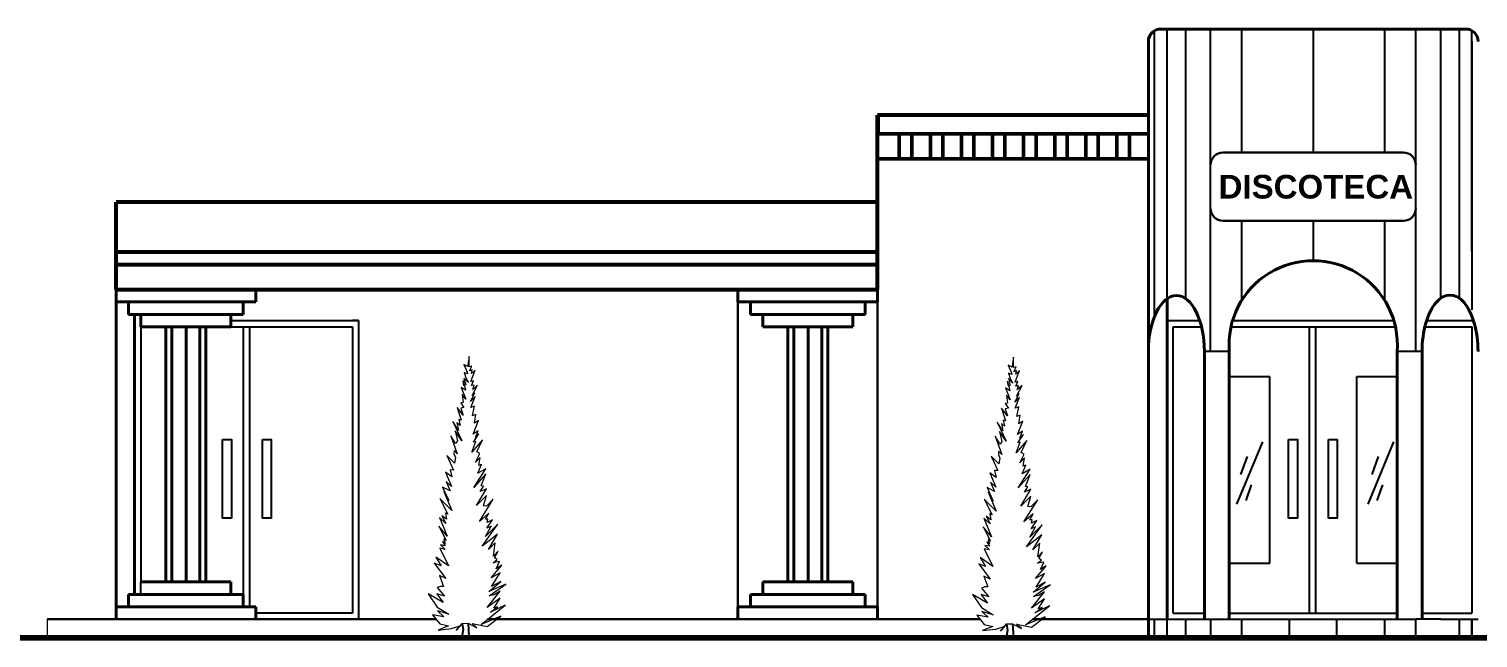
# Model space of a CAD drawing. Header units: centimetres. Extents: x 48 to 15845, y 265 to 7947.
# Drawn here: x 76.19 to 87.84, y 288.82 to 293.71 of the extents above; entities that cross this region are included whole.
import ezdxf

# ---------------------------------------------------------------- set-up
doc = ezdxf.new("R2010")
doc.units = ezdxf.units.CM
doc.layers.add('ARBOLES-FACHADA', color=7, linetype='Continuous')
for name, color, linetype, lineweight in [('bajo', 152, 'Continuous', 13), ('carga', 10, 'Continuous', 35), ('LOSA', 122, 'Continuous', 60), ('nombres', 165, 'Continuous', 0), ('PUERTAS Y VENTANAS', 210, 'Continuous', 5), ('TIERRA', 3, 'Continuous', 90)]:
    doc.layers.add(name, color=color, linetype=linetype, lineweight=lineweight)
doc.layers.add('MUEBLES', color=7, linetype='Continuous', lineweight=20, true_color=0xf79608)
doc.layers.add('niveles', color=7, linetype='Continuous', lineweight=5, true_color=0xf0c70f)
doc.styles.get("Standard").update_dxf_attribs({"font": 'arial.ttf', "height": 0.1})

msp = doc.modelspace()

# ---------------------------------------------------------------- linework, layer by layer
at = {"layer": 'ARBOLES-FACHADA', "color": 3}
for p, q in [((79.6712, 288.9367), (79.6801, 288.8851)), ((79.7205, 288.9389), (79.7262, 288.828)), ((84.0477, 288.9319), (84.0566, 288.8803)), ((84.0971, 288.9341), (84.1027, 288.8232)), ((79.6801, 288.8851), (79.6678, 288.829)), ((84.0566, 288.8803), (84.0444, 288.8242))]:
    msp.add_line(p, q, dxfattribs=at)
at = {"layer": 'ARBOLES-FACHADA', "color": 3, "lineweight": 20}
for points in [[(79.6712, 288.9367), (79.7205, 288.9389), (79.7904, 288.9006), (79.751, 288.9356), (79.8711, 288.9118), (79.9811, 288.9946), (79.825, 288.9288), (80.0171, 289.0821), (79.8991, 289.0261), (79.9566, 289.0687), (79.9261, 289.0597), (79.9778, 289.1382), (79.8723, 289.0643), (79.9779, 289.1955), (79.9275, 289.1652), (79.8881, 289.1575), (80.0218, 289.2516), (79.8849, 289.1921), (79.9815, 289.2741), (79.9084, 289.2338), (79.9758, 289.3423), (79.9053, 289.302), (79.9893, 289.4042), (79.9444, 289.3738), (79.9705, 289.4346), (79.9211, 289.4244), (79.9535, 289.4503), (79.9311, 289.4638), (79.9603, 289.5164), (79.9234, 289.476), (79.938, 289.585), (79.8841, 289.5312), (79.956, 289.6532), (79.9133, 289.6174), (79.8315, 289.5569), (79.9583, 289.7339), (79.8586, 289.6354), (79.9035, 289.7174), (79.8699, 289.7004), (79.9148, 289.7676), (79.8731, 289.7466), (79.8776, 289.7744), (79.8587, 289.7735), (79.8867, 289.8215), (79.8116, 289.7566), (79.9217, 289.9349), (79.8678, 289.8789), (79.8419, 289.8812), (79.8679, 289.9641), (79.7871, 289.8835), (79.8658, 290.019), (79.8151, 289.9966), (79.8421, 290.0382), (79.8232, 290.0405), (79.8624, 290.1369), (79.7648, 290.0293), (79.8624, 290.1795), (79.7973, 290.1437), (79.8266, 290.2132), (79.8054, 290.2043), (79.8154, 290.2706), (79.7795, 290.2325), (79.8132, 290.302), (79.7886, 290.3155), (79.8336, 290.4119), (79.7482, 290.311), (79.781, 290.3972), (79.763, 290.3927), (79.8067, 290.459), (79.7775, 290.4299), (79.7991, 290.4847), (79.7609, 290.4578), (79.8024, 290.5654), (79.7709, 290.5443), (79.7822, 290.6138), (79.7543, 290.6036), (79.7701, 290.6821), (79.7406, 290.6709), (79.7757, 290.7596), (79.7375, 290.7193), (79.7725, 290.7888), (79.7523, 290.7664), (79.796, 290.8516), (79.7568, 290.817), (79.7681, 290.8516), (79.7466, 290.8485), (79.7614, 290.8853), (79.7399, 290.8799), (79.7759, 290.9718), (79.7455, 290.9436), (79.7526, 290.9741), (79.7298, 290.9661), (79.7478, 291.002), (79.7276, 290.9975), (79.7277, 291.0795), (79.7199, 291.0289), (79.7154, 291.001), (79.684, 291.0155), (79.7118, 290.9539), (79.7131, 290.9414), (79.6862, 290.9527), (79.7018, 290.9091), (79.7229, 290.8709), (79.6861, 290.9078), (79.7018, 290.8552), (79.6861, 290.8463), (79.6794, 290.8867), (79.6982, 290.8091), (79.6623, 290.8329), (79.7016, 290.7373), (79.6712, 290.7745), (79.6801, 290.7114), (79.6599, 290.7092), (79.6858, 290.67), (79.6612, 290.6665), (79.68, 290.6095), (79.632, 290.6701), (79.6633, 290.5691), (79.6441, 290.5746), (79.6552, 290.5252), (79.6296, 290.5477), (79.6417, 290.4871), (79.5969, 290.558), (79.6676, 290.4041), (79.6138, 290.4827), (79.6339, 290.4032), (79.6191, 290.3807), (79.5801, 290.4446), (79.6325, 290.2977), (79.6079, 290.3247), (79.6056, 290.2987), (79.618, 290.2686), (79.609, 290.2237), (79.5485, 290.2844), (79.6022, 290.1686), (79.574, 290.1709), (79.5874, 290.1148), (79.5381, 290.1507), (79.5863, 290.0363), (79.5438, 290.0758), (79.5738, 290.0014), (79.5146, 290.0319), (79.5647, 289.9229), (79.5235, 289.996), (79.5871, 289.8434), (79.4907, 289.9399), (79.5556, 289.813), (79.5377, 289.8232), (79.5456, 289.7739), (79.5085, 289.8018), (79.5389, 289.7402), (79.4896, 289.7874), (79.5509, 289.638), (79.4828, 289.7179), (79.5432, 289.6034), (79.524, 289.6169), (79.5342, 289.5797), (79.514, 289.5954), (79.5342, 289.5608), (79.496, 289.5676), (79.5351, 289.5316), (79.4925, 289.5406), (79.5609, 289.3989), (79.4587, 289.4699), (79.5013, 289.399), (79.4475, 289.4205), (79.5393, 289.297), (79.489, 289.3218), (79.5213, 289.2343), (79.4979, 289.2343), (79.4709, 289.2241), (79.5292, 289.1544), (79.4686, 289.1747), (79.5179, 289.1041), (79.3968, 289.1738), (79.4695, 289.0683), (79.5636, 289.0108), (79.4729, 289.0369), (79.5232, 288.9907), (79.4325, 289.0065), (79.4917, 288.9324), (79.5612, 288.9166), (79.4782, 288.8831), (79.5849, 288.8954), (79.6612, 288.92), (79.623, 288.8797)], [(84.0477, 288.9319), (84.0971, 288.9341), (84.1669, 288.8958), (84.1275, 288.9308), (84.2476, 288.9069), (84.3577, 288.9898), (84.2015, 288.924), (84.3937, 289.0772), (84.2757, 289.0213), (84.3331, 289.0639), (84.3026, 289.0549), (84.3543, 289.1334), (84.2488, 289.0595), (84.3544, 289.1907), (84.304, 289.1604), (84.2646, 289.1527), (84.3984, 289.2468), (84.2614, 289.1873), (84.358, 289.2692), (84.2849, 289.229), (84.3523, 289.3375), (84.2818, 289.2972), (84.3659, 289.3993), (84.321, 289.369), (84.347, 289.4298), (84.2976, 289.4196), (84.33, 289.4455), (84.3076, 289.459), (84.3368, 289.5115), (84.2999, 289.4712), (84.3145, 289.5802), (84.2606, 289.5264), (84.3325, 289.6484), (84.2899, 289.6125), (84.2081, 289.5521), (84.3349, 289.7291), (84.2351, 289.6306), (84.28, 289.7125), (84.2464, 289.6956), (84.2913, 289.7628), (84.2496, 289.7417), (84.2542, 289.7696), (84.2353, 289.7687), (84.2632, 289.8167), (84.1881, 289.7518), (84.2983, 289.9301), (84.2444, 289.8741), (84.2184, 289.8764), (84.2445, 289.9593), (84.1636, 289.8787), (84.2423, 290.0141), (84.1916, 289.9918), (84.2186, 290.0334), (84.1997, 290.0357), (84.2389, 290.1321), (84.1414, 290.0245), (84.239, 290.1747), (84.1739, 290.1389), (84.2031, 290.2084), (84.1819, 290.1994), (84.192, 290.2658), (84.156, 290.2277), (84.1898, 290.2972), (84.1651, 290.3107), (84.2101, 290.4071), (84.1247, 290.3062), (84.1575, 290.3924), (84.1396, 290.3879), (84.1832, 290.4542), (84.154, 290.4251), (84.1756, 290.4799), (84.1374, 290.453), (84.1789, 290.5606), (84.1474, 290.5395), (84.1587, 290.609), (84.1309, 290.5988), (84.1467, 290.6773), (84.1172, 290.6661), (84.1522, 290.7548), (84.114, 290.7145), (84.149, 290.784), (84.1288, 290.7616), (84.1725, 290.8468), (84.1334, 290.8122), (84.1446, 290.8468), (84.1231, 290.8436), (84.1379, 290.8805), (84.1165, 290.8751), (84.1525, 290.967), (84.122, 290.9388), (84.1291, 290.9693), (84.1063, 290.9613), (84.1243, 290.9971), (84.1041, 290.9927), (84.1042, 291.0747), (84.0964, 291.0241), (84.0919, 290.9962), (84.0605, 291.0107), (84.0883, 290.9491), (84.0896, 290.9366), (84.0627, 290.9479), (84.0784, 290.9043), (84.0995, 290.8661), (84.0627, 290.903), (84.0783, 290.8504), (84.0626, 290.8415), (84.0559, 290.8819), (84.0747, 290.8043), (84.0388, 290.828), (84.0781, 290.7325), (84.0477, 290.7697), (84.0566, 290.7066), (84.0364, 290.7044), (84.0624, 290.6652), (84.0377, 290.6617), (84.0565, 290.6047), (84.0085, 290.6653), (84.0398, 290.5643), (84.0206, 290.5698), (84.0317, 290.5204), (84.0061, 290.5429), (84.0182, 290.4823), (83.9734, 290.5532), (84.0441, 290.3993), (83.9903, 290.4778), (84.0104, 290.3983), (83.9957, 290.3759), (83.9566, 290.4398), (84.009, 290.2929), (83.9844, 290.3199), (83.9821, 290.2939), (83.9946, 290.2638), (83.9855, 290.2189), (83.925, 290.2796), (83.9787, 290.1638), (83.9505, 290.1661), (83.9639, 290.11), (83.9146, 290.1459), (83.9629, 290.0315), (83.9203, 290.0709), (83.9503, 289.9966), (83.8911, 290.0271), (83.9413, 289.9181), (83.9, 289.9912), (83.9636, 289.8386), (83.8672, 289.9351), (83.9321, 289.8082), (83.9142, 289.8184), (83.9222, 289.7691), (83.885, 289.797), (83.9154, 289.7354), (83.8661, 289.7826), (83.9274, 289.6332), (83.8593, 289.7131), (83.9197, 289.5986), (83.9005, 289.6121), (83.9107, 289.5749), (83.8905, 289.5906), (83.9107, 289.556), (83.8726, 289.5628), (83.9116, 289.5268), (83.869, 289.5358), (83.9374, 289.3941), (83.8353, 289.4651), (83.8778, 289.3942), (83.824, 289.4157), (83.9158, 289.2922), (83.8655, 289.317), (83.8978, 289.2294), (83.8744, 289.2295), (83.8475, 289.2193), (83.9057, 289.1496), (83.8451, 289.1699), (83.8944, 289.0993), (83.7734, 289.169), (83.846, 289.0635), (83.9401, 289.006), (83.8495, 289.0321), (83.8997, 288.9859), (83.809, 289.0017), (83.8682, 288.9276), (83.9378, 288.9118), (83.8547, 288.8783), (83.9614, 288.8906), (84.0377, 288.9152), (83.9996, 288.8749)]]:
    msp.add_lwpolyline(points, close=True, dxfattribs=at)
at = {"layer": 'bajo', "linetype": 'ByBlock', "lineweight": -2}
for p, q in [((85.2385, 291.4038), (85.2385, 293.6983)), ((85.3385, 291.5452), (85.3385, 293.7117)), ((85.4885, 291.5452), (85.4885, 293.7117)), ((85.6885, 291.1209), (85.6885, 293.7117)), ((85.9385, 292.7194), (85.9385, 293.7117)), ((86.5135, 293.7117), (86.5135, 292.7194)), ((87.0885, 292.7194), (87.0885, 293.7117)), ((87.3385, 291.1209), (87.3385, 293.7117)), ((87.5385, 291.5485), (87.5385, 293.7117)), ((87.6885, 291.5485), (87.6885, 293.7117)), ((87.7885, 291.9261), (87.7885, 293.6983)), ((87.7885, 293.6117), (87.7885, 291.4563)), ((85.9385, 291.531), (85.9385, 292.1709)), ((86.5135, 292.1709), (86.5135, 291.8427)), ((87.0885, 291.5305), (87.0885, 292.1709)), ((76.8884, 291.5194), (76.9884, 291.5194)), ((77.0884, 289.1694), (77.0884, 289.2694)), ((85.1885, 288.9694), (85.6385, 288.9694)), ((85.2385, 288.8194), (85.2385, 288.9694)), ((85.3385, 288.9694), (85.8385, 288.9694)), ((85.3385, 288.8194), (85.3385, 288.9694)), ((85.3385, 288.8194), (85.3385, 288.9694)), ((85.4885, 288.8194), (85.4885, 288.9694)), ((85.6885, 288.9694), (85.6885, 288.8194)), ((85.8385, 288.9694), (87.3385, 288.9694)), ((85.9385, 288.8194), (85.9385, 288.9694)), ((86.3215, 288.8194), (86.3215, 288.9694)), ((86.7045, 288.8194), (86.7045, 288.9694)), ((87.0885, 288.8194), (87.0885, 288.9694)), ((87.5385, 288.9694), (87.3385, 288.9694)), ((87.3385, 288.8194), (87.3385, 288.9694)), ((87.5385, 288.9694), (87.8385, 288.9694)), ((87.6885, 288.8194), (87.6885, 288.9694)), ((87.7885, 288.9694), (87.7885, 288.8194))]:
    msp.add_line(p, q, dxfattribs=at)
at = {"layer": 'bajo', "linetype": 'ByBlock', "lineweight": 40}
for p, q in [((76.8884, 291.5194), (76.8884, 291.6194)), ((78.0118, 291.5194), (78.0118, 291.6194)), ((81.8884, 291.5194), (81.8884, 291.6194)), ((83.0118, 291.5194), (83.0118, 291.6194)), ((76.8884, 291.5194), (78.0118, 291.5194)), ((76.9884, 291.5194), (76.9884, 291.4194)), ((77.9118, 291.5194), (77.9118, 291.4194)), ((81.8884, 291.5194), (81.9884, 291.5194)), ((81.8884, 291.5194), (83.0118, 291.5194)), ((81.9884, 291.5194), (81.9884, 291.4194)), ((82.9118, 291.5194), (82.9118, 291.4194)), ((76.9884, 291.4194), (77.9118, 291.4194)), ((77.0884, 291.4194), (77.0884, 291.3194)), ((77.8118, 291.4194), (77.8118, 291.3194)), ((81.9884, 291.4194), (82.9118, 291.4194)), ((82.0884, 291.4194), (82.0884, 291.3194)), ((82.8118, 291.4194), (82.8118, 291.3194)), ((77.0884, 291.3194), (77.8118, 291.3194)), ((77.2884, 289.2694), (77.2884, 291.3194)), ((77.3384, 289.2694), (77.3384, 291.3194)), ((77.4518, 289.2694), (77.4518, 291.3194)), ((77.5618, 289.2694), (77.5618, 291.3194)), ((77.6118, 289.2694), (77.6118, 291.3194)), ((82.0884, 291.3194), (82.8118, 291.3194)), ((82.2884, 289.2694), (82.2884, 291.3194)), ((82.3384, 289.2694), (82.3384, 291.3194)), ((82.4518, 289.2694), (82.4518, 291.3194)), ((82.5618, 289.2694), (82.5618, 291.3194)), ((82.6118, 289.2694), (82.6118, 291.3194)), ((77.0884, 289.2694), (77.8118, 289.2694)), ((77.8118, 289.1694), (77.8118, 289.2694)), ((82.0884, 289.2694), (82.8118, 289.2694)), ((82.0884, 289.1694), (82.0884, 289.2694)), ((82.8118, 289.1694), (82.8118, 289.2694)), ((76.9884, 289.0694), (76.9884, 289.1694)), ((76.9884, 289.1694), (77.9118, 289.1694)), ((77.9118, 289.0694), (77.9118, 289.1694)), ((81.9884, 289.1694), (82.9118, 289.1694)), ((81.9884, 289.0694), (81.9884, 289.1694)), ((82.9118, 289.0694), (82.9118, 289.1694)), ((76.8884, 289.0694), (77.9118, 289.0694)), ((76.8884, 289.0694), (76.8884, 288.9694)), ((77.9118, 289.0694), (78.0118, 289.0694)), ((78.0118, 289.0694), (78.0118, 288.9694)), ((81.8884, 289.0694), (81.8884, 288.9694)), ((81.8884, 289.0694), (82.9118, 289.0694)), ((82.9118, 289.0694), (83.0118, 289.0694)), ((83.0118, 289.0694), (83.0118, 288.9694))]:
    msp.add_line(p, q, dxfattribs=at)
at = {"layer": 'carga', "linetype": 'ByBlock', "lineweight": 40}
for p, q in [((85.2885, 293.7117), (87.7385, 293.7117)), ((85.1885, 293.6117), (85.1885, 288.8194)), ((76.8884, 288.9694), (76.8884, 291.6194)), ((85.3385, 288.9694), (85.3385, 291.5452)), ((77.0384, 291.4194), (77.0384, 289.1694)), ((85.6385, 291.1209), (85.6385, 288.9694)), ((85.8385, 291.1209), (85.8385, 288.9694)), ((87.1882, 291.121), (87.1885, 288.9694)), ((87.3885, 288.9694), (87.3885, 291.1209))]:
    msp.add_line(p, q, dxfattribs=at)
at = {"layer": 'carga', "linetype": 'ByBlock', "lineweight": 30}
for p, q in [((81.8884, 291.6194), (81.8884, 288.9694)), ((83.0118, 291.6194), (83.0118, 288.9694))]:
    msp.add_line(p, q, dxfattribs=at)
at = {"layer": 'carga', "linetype": 'ByBlock', "lineweight": -2}
for p, q in [((85.8385, 291.1209), (85.6385, 291.1209)), ((87.3885, 291.1209), (87.1882, 291.1209))]:
    msp.add_line(p, q, dxfattribs=at)
at = {"layer": 'carga', "linetype": 'ByBlock', "lineweight": 40}
for centre, start, end in [((85.2885, 293.6117), 90, 180), ((87.7385, 293.6117), 0, 90)]:
    msp.add_arc(centre, 0.1, start, end, dxfattribs=at)
for centre, major_axis, ratio, start_param, end_param in [((86.5133, 291.1736), (0.4786, 0.4786), 1, 5.420021, 8.7172526), ((85.4135, 291.1209), (0, 0.45), 0.5, 4.712389, 7.8539816), ((87.6135, 291.1209), (0, -0.4534), 0.4961979, 1.5707963, 4.712389)]:
    msp.add_ellipse(centre, major_axis=major_axis, ratio=ratio, start_param=start_param, end_param=end_param, dxfattribs=at)
at = {"layer": 'LOSA', "linetype": 'ByBlock'}
msp.add_line((83.0118, 293.0194), (83.0118, 292.8694), dxfattribs=at)
at = {"layer": 'LOSA', "linetype": 'ByBlock', "lineweight": 53}
for p, q in [((83.0118, 291.6194), (83.0118, 293.0194)), ((85.1885, 293.0194), (83.0118, 293.0194)), ((83.0118, 292.3194), (76.8884, 292.3194)), ((76.8884, 291.6194), (76.8884, 292.3194)), ((83.0118, 291.9194), (76.8884, 291.9194)), ((76.8884, 291.8194), (83.0118, 291.8194)), ((76.8884, 291.6194), (83.0118, 291.6194))]:
    msp.add_line(p, q, dxfattribs=at)
at = {"layer": 'LOSA', "linetype": 'ByBlock', "lineweight": 50}
for p, q in [((83.0118, 292.8694), (83.1618, 292.8694)), ((83.0118, 292.8694), (85.1885, 292.8694)), ((83.1618, 292.8694), (83.2618, 292.8694)), ((83.1855, 292.8694), (83.1855, 292.6694)), ((83.2855, 292.8694), (83.2855, 292.6694)), ((83.4355, 292.8694), (83.4355, 292.6694)), ((83.5355, 292.8694), (83.5355, 292.6694)), ((83.6855, 292.8694), (83.6855, 292.6694)), ((83.7855, 292.8694), (83.7855, 292.6694)), ((83.9355, 292.8694), (83.9355, 292.6694)), ((84.0355, 292.8694), (84.0355, 292.6694)), ((84.1855, 292.8694), (84.1855, 292.6694)), ((84.2855, 292.8694), (84.2855, 292.6694)), ((84.4355, 292.8694), (84.4355, 292.6694)), ((84.5355, 292.8694), (84.5355, 292.6694)), ((84.6855, 292.8694), (84.6855, 292.6694)), ((84.7855, 292.8694), (84.7855, 292.6694)), ((84.9355, 292.8694), (84.9355, 292.6694)), ((85.0355, 292.8694), (85.0355, 292.6694)), ((83.0118, 292.6694), (85.1885, 292.6694))]:
    msp.add_line(p, q, dxfattribs=at)
at = {"layer": 'LOSA', "linetype": 'ByBlock', "lineweight": -2}
msp.add_line((81.8884, 291.6194), (83.0118, 291.6194), dxfattribs=at)
at = {"layer": 'MUEBLES', "linetype": 'ByBlock', "lineweight": -2}
for p, q in [((85.8999, 289.8935), (86.1072, 290.3963)), ((86.9544, 289.8935), (87.1616, 290.3963)), ((85.9317, 290.1341), (85.9842, 290.2766)), ((86.9862, 290.1341), (87.0386, 290.2766)), ((85.9732, 289.9236), (86.0186, 290.0491)), ((87.0276, 289.9236), (87.073, 290.0491))]:
    msp.add_line(p, q, dxfattribs=at)
at = {"layer": 'niveles', "linetype": 'ByBlock', "lineweight": -2}
for p, q in [((86.4885, 293.7117), (86.5135, 293.7117)), ((85.3385, 291.3327), (85.3385, 291.3694)), ((85.8385, 288.9694), (86.5885, 288.9694)), ((87.7885, 288.8194), (87.7885, 288.9694))]:
    msp.add_line(p, q, dxfattribs=at)
at = {"layer": 'niveles', "linetype": 'ByBlock', "lineweight": 30}
for p, q in [((87.2385, 292.7194), (85.7885, 292.7194)), ((85.7885, 292.1709), (87.2385, 292.1709)), ((79.4622, 288.9694), (76.3338, 288.9694)), ((83.8349, 288.9694), (79.8759, 288.9694)), ((85.1885, 288.9694), (84.2584, 288.9694))]:
    msp.add_line(p, q, dxfattribs=at)
at = {"layer": 'niveles', "linetype": 'ByBlock'}
msp.add_line((76.3338, 288.9694), (76.3338, 288.8194), dxfattribs=at)
at = {"layer": 'niveles', "linetype": 'ByBlock', "lineweight": 30}
for centre, start, end in [((85.7885, 292.6194), 90, 180), ((87.2385, 292.6194), 360, 90), ((85.7885, 292.2709), 180, 270), ((87.2385, 292.2709), 270, 0)]:
    msp.add_arc(centre, 0.1, start, end, dxfattribs=at)
at = {"layer": 'PUERTAS Y VENTANAS', "linetype": 'ByBlock', "lineweight": -2}
for p, q in [((77.8118, 291.3694), (78.8384, 291.3694)), ((78.8384, 291.3694), (78.7884, 291.3694)), ((78.8384, 291.3694), (78.8384, 288.9694)), ((85.3385, 291.3694), (85.6011, 291.3694)), ((85.8653, 291.3694), (87.1613, 291.3694)), ((87.4252, 291.3694), (87.8017, 291.3694)), ((77.0884, 291.3194), (77.0884, 289.2694)), ((77.8118, 291.3194), (78.7884, 291.3194)), ((77.9133, 289.0694), (77.9133, 291.3194)), ((77.9633, 289.0694), (77.9633, 291.3194)), ((78.7884, 291.3194), (78.7884, 289.0194)), ((85.3885, 289.0194), (85.3885, 291.3194)), ((85.3885, 291.3194), (85.6154, 291.3194)), ((85.8523, 291.3194), (87.1743, 291.3194)), ((86.4835, 289.0194), (86.4835, 291.3194)), ((86.5335, 289.0194), (86.5335, 291.3194)), ((87.4112, 291.3194), (87.7885, 291.3194)), ((87.7885, 291.3194), (87.7885, 289.0194)), ((85.8385, 290.9194), (86.1635, 290.9194)), ((86.1635, 289.4194), (86.1635, 290.9194)), ((86.8635, 289.4194), (86.8635, 290.9194)), ((86.8635, 290.9194), (87.1882, 290.9194)), ((85.8385, 289.4194), (86.1635, 289.4194)), ((86.8635, 289.4194), (87.1884, 289.4194)), ((78.7884, 289.0194), (78.0118, 289.0194)), ((85.3885, 289.0194), (85.6385, 289.0194)), ((85.8385, 289.0194), (87.1885, 289.0194)), ((87.3885, 289.0194), (87.7885, 289.0194))]:
    msp.add_line(p, q, dxfattribs=at)
for points in [[(77.745, 290.4134), (77.8169, 290.4134), (77.8169, 289.7829), (77.745, 289.7829)], [(78.0651, 290.4134), (78.137, 290.4134), (78.137, 289.7829), (78.0651, 289.7829)], [(86.3152, 290.4134), (86.387, 290.4134), (86.387, 289.7829), (86.3152, 289.7829)], [(86.6352, 290.4134), (86.7071, 290.4134), (86.7071, 289.7829), (86.6352, 289.7829)]]:
    msp.add_lwpolyline(points, close=True, dxfattribs=at)
at = {"layer": 'TIERRA', "linetype": 'ByBlock', "lineweight": 90}
msp.add_line((75.4044, 288.8194), (99.9891, 288.8194), dxfattribs=at)

# ---------------------------------------------------------------- texts
at = {"layer": 'nombres', "lineweight": -2, "insert": (85.7529, 292.5399), "char_height": 0.16, "width": 1.635125, "attachment_point": 1}
msp.add_mtext('{\\fArial|b1|i0|c0|p34;\\H1.188x;DISCOTECA}\\P        ', dxfattribs=at)

doc.saveas('drawing.dxf')
